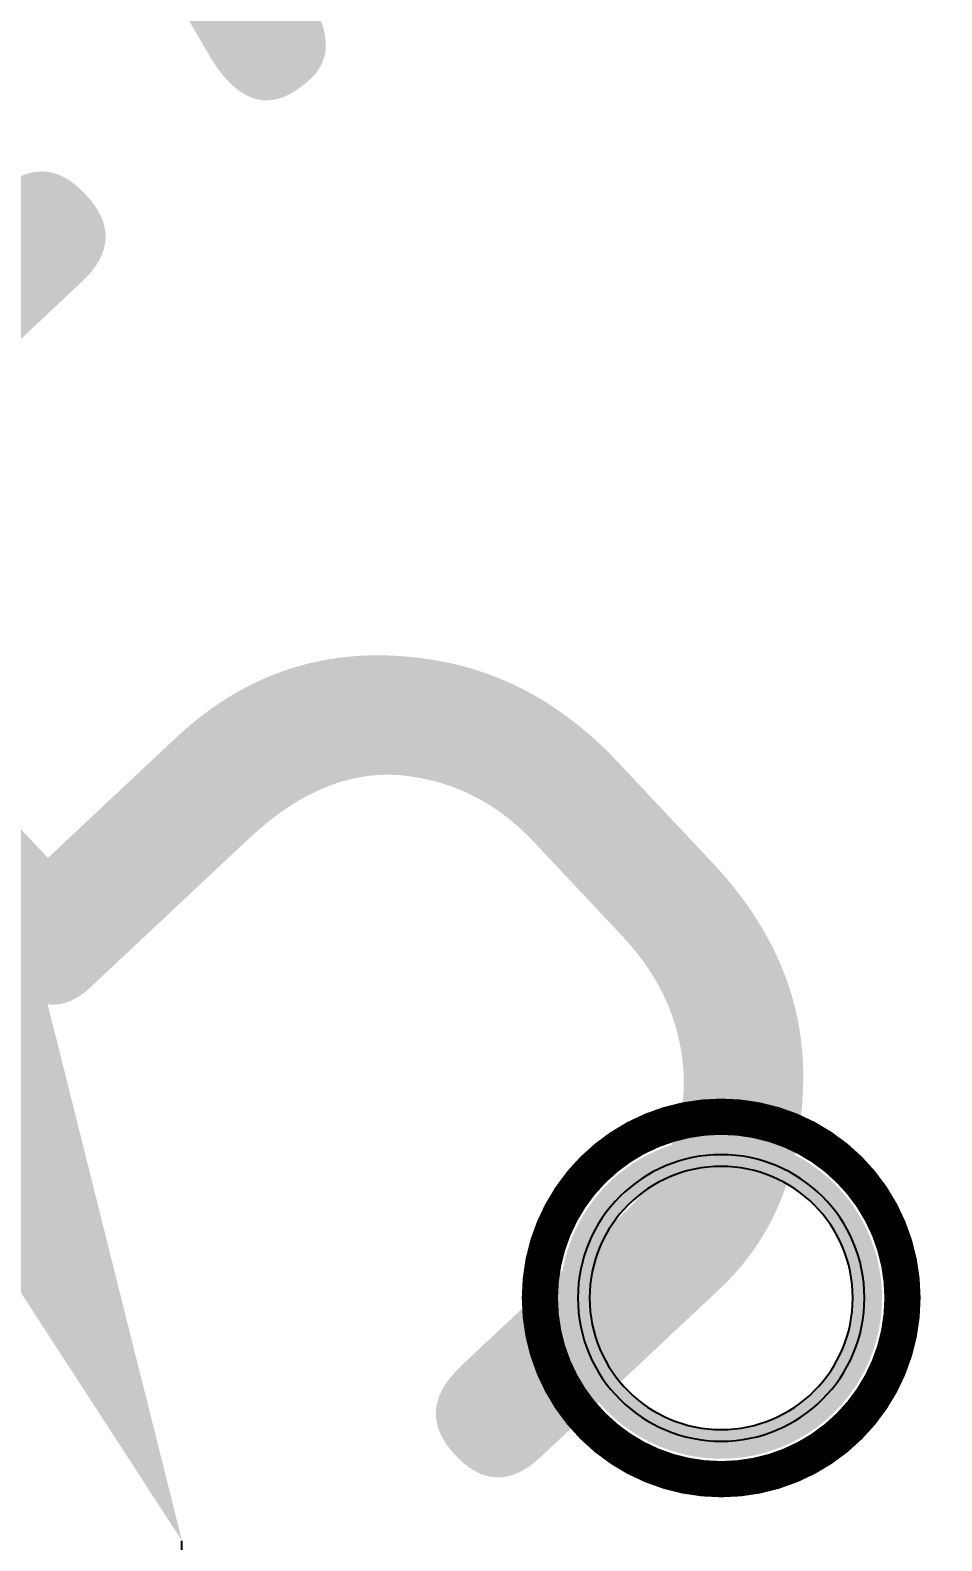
# Model space of a CAD drawing. Header units: inches. Extents: x 0 to 1813292486, y 0 to 3473589894.
# Drawn here: x 600564900 to 600565277, y 3473203344 to 3473203969 of the extents above; entities that cross this region are included whole.
import ezdxf
from ezdxf.enums import TextEntityAlignment as Align

# ---------------------------------------------------------------- set-up
doc = ezdxf.new("R2010")
doc.units = ezdxf.units.IN
doc.header["$LTSCALE"] = 1000
doc.header["$MEASUREMENT"] = 0
for name, color, linetype in [('A-Anno-Note', 241, 'Continuous'), ('AX-MALL-DIM-P02$0$A-Anno-Dims', 3, 'Continuous'), ('AX-MALL-P02-200$0$A-Anno-Note', 241, 'Continuous'), ('AX-MALL-WALL-P02$0$A-Anno-Note', 241, 'Continuous'), ('AX-MALL-WALL-P02-QT$0$A-Detl-Patt', 8, 'Continuous'), ('AX-MALL-WALL-P02-QT$0$A-Detl-Thin', 131, 'Continuous'), ('PX-MALL-P02-LG$0$P-Airr-Pipe', 140, 'Continuous'), ('PX-MALL-P02-LG$0$P-Pipe-Risr', 7, 'Continuous'), ('PX-MALL-P02-LG$0$P-Pipe-Risr-Arch', 6, 'Continuous'), ('PX-MALL-P02-LG$0$P-Pipe-Risr-W100', 6, 'Continuous'), ('PX-MALL-P02-LG$0$P-Pipe-Risr-W50', 6, 'Continuous')]:
    doc.layers.add(name, color=color, linetype=linetype)
doc.styles.add('AX-MALL-DIM-P02$0$_TCH_DIM_T3', font='gbenor.shx')
doc.styles.add('PX-MALL-P02-LG$0$jzfz', font='gbenor.shx', dxfattribs={"bigfont": 'gbcbig.shx'})
doc.dimstyles.new('AX-MALL-DIM-P02$0$_TCH_ARROW&&180', dxfattribs={"dimtxt": 535.5, "dimasz": 540, "dimexe": 450, "dimexo": 450, "dimgap": 137.25, "dimtad": 1, "dimdec": 0, "dimzin": 0, "dimdsep": 46, "dimtxsty": 'AX-MALL-DIM-P02$0$_TCH_DIM_T3', "dimcen": 0.09, "dimclrt": 7, "dimaunit": 1, "dimadec": 3, "dimazin": 2, "dimtfac": 1, "dimtdec": 0, "dimtix": 1, "dimtmove": 2, "dimatfit": 3, "dimfxl": 500, "dimtolj": 1, "dimtzin": 0, "dimarcsym": 0})

# ---------------------------------------------------------------- blocks, each defined once
blk = doc.blocks.new('AX-MALL-WALL-P02-QT$0$tj')
at = {"layer": 'AX-MALL-WALL-P02-QT$0$A-Detl-Patt'}
h = blk.add_hatch(dxfattribs=at)
h.set_pattern_fill('STEEL', color=256, scale=100.0000000000001, angle=50.43183869082386)
h.set_pattern_definition([(75.00000000004839, (-14278.19445574284, 156289.8254051208), (-153.3407249234246, 41.08752340989569), []), (75.00000000004839, (-14317.88195610046, 156358.5661673546), (-153.3407249234246, 41.08752340989569), [])])
edge = h.paths.add_edge_path()
edge.add_line((88101.273016572, 47666.64152574539), (87883.93542659283, 47459.84604215622))
edge.add_line((87883.93542659283, 47459.84604215622), (91571.54751467705, 43584.64122533798))
edge.add_arc((262949.389629302, 558937.705083496), 543101.4133620498, 251.6057364187558, 260.0288666978238)
edge.add_arc((172180.8466627672, -2862.146247219684), 27099.9982179492, 64.7128659603706, 96.9316049602786, ccw=False)
edge.add_arc((262948.9730309481, 558936.3205539446), 543099.9677998082, 261.6155114784545, 271.7251478115656)
edge.add_line((279298.9759148359, 16082.51663446426), (279298.9759315252, 16382.65274763107))
edge.add_arc((262948.9742454757, 558936.3204835369), 542799.9676941936, 261.62020364125146, 271.7261014454634, ccw=False)
edge.add_arc((172180.8456921196, -2862.14609140989), 27400.00151046549, 64.80631838577902, 96.83815911678944)
edge.add_arc((262949.394896181, 558937.7037490648), 542801.4137571028, 251.6136389015772, 260.02417327084333, ccw=False)
edge.add_line((91737.26096642017, 43845.69257831573), (88101.273016572, 47666.64152574539))
blk.add_lwpolyline([(88103.03003954887, 47737.33037519455), (87813.24658572674, 47461.60306501389), (91543.92713344097, 43541.13421487808, 0.03677856867194786), (168908.9495433569, 23989.2463850975, -0.1416543586965341), (183742.0972260237, 21592.70785188675, 0.04416604653312874), (279348.9759123325, 16034.00206041336), (279348.9759345055, 16434.18465709686, -0.04414427716130016), (183859.0483468771, 21979.79425859451, 0.1405450684183163), (168919.8474783897, 24393.46752309799, -0.03670519880877311), (91764.87840116024, 43889.20268630981), (88103.03007543087, 47737.33033752441)], format="xyb", dxfattribs=at)
blk.add_lwpolyline([(88101.273016572, 47666.64152574539), (87883.93542659283, 47459.84604215622), (91571.54751467705, 43584.64122533798, 0.0367693963449814), (168910.2986617088, 24039.77597379684, -0.1415142461245126), (183756.7420067787, 21641.08926153183, 0.04414024362697595), (279298.9759148359, 16082.51663446426), (279298.9759315252, 16382.65274763107, -0.04412389944666065), (183844.4648458958, 21931.40288829803, 0.1406825130026793), (168918.4574091434, 24342.94360637665, -0.03671436212623864), (91737.26096642017, 43845.69257831573)], format="xyb", close=True, dxfattribs=at)
blk = doc.blocks.new('AX-MALL-WALL-P02-QT')
at = {"layer": 'AX-MALL-WALL-P02-QT$0$A-Detl-Thin', "rotation": 339.5681613091762}
blk.add_blockref('AX-MALL-WALL-P02-QT$0$tj', (600144118.6961328, 3473128496.287411), dxfattribs=at)
blk = doc.blocks.new('AX-MALL-WALL-P02')
at = {"layer": 'AX-MALL-WALL-P02$0$A-Anno-Note'}
blk.add_blockref('AX-MALL-WALL-P02-QT', (0, 0), dxfattribs=at)
blk = doc.blocks.new('PX-MALL-P02-LG$0$P-Risr')
at = {"layer": 'PX-MALL-P02-LG$0$P-Pipe-Risr-W50'}
h = blk.add_hatch(color=0, dxfattribs=at)
edge = h.paths.add_edge_path()
edge.add_ellipse((0, 0), major_axis=(47.05795628796547, 47.05795628796547), ratio=0.9999999999999695, start_angle=225.0000000000009, end_angle=405.0000000000009, ccw=False)
edge.add_ellipse((0, 0), major_axis=(47.05795628796764, 47.05795628796764), ratio=0.9999999999998785, start_angle=133.9675974886221, end_angle=225.0000000000035, ccw=False)
edge.add_line((-66.53919663240958, 1.199087783927098), (-54.4367953546693, 1.199087783927098))
edge.add_ellipse((0, 0), major_axis=(-38.50196423560672, 38.50196423560672), ratio=0.9999999999999859, start_angle=43.73814098242129, end_angle=134.9999999999996)
edge.add_ellipse((0, 0), major_axis=(38.50196423561096, 38.50196423561096), ratio=0.9999999999998216, start_angle=225.0000000000051, end_angle=405.0000000000051)
edge.add_ellipse((0, 0), major_axis=(38.50196423560679, 38.50196423560679), ratio=0.9999999999999831, start_angle=45.00000000000048, end_angle=133.7381409824204)
edge.add_line((-54.43679535467527, 1.199087783927098), (-66.53919663241555, 1.199087783927098))
edge.add_ellipse((0, 0), major_axis=(-47.05795628796762, 47.05795628796762), ratio=0.9999999999998742, start_angle=-45.00000000000358, end_angle=43.967597488629224, ccw=False)
at = {"layer": 'PX-MALL-P02-LG$0$P-Pipe-Risr-Arch', "ltscale": 0.7}
blk.add_circle((0, 0), 59.29000000000001, dxfattribs=at)
at = {"layer": 'PX-MALL-P02-LG$0$P-Pipe-Risr-W100', "color": 0, "const_width": 15}
blk.add_lwpolyline([(-75, 0, 1), (75, 0, 1)], format="xyb", close=True, dxfattribs=at)
at = {"layer": 'PX-MALL-P02-LG$0$P-Pipe-Risr-W50'}
blk.add_circle((0, 0), 54.45000000000001, dxfattribs=at)
at = {"layer": 'PX-MALL-P02-LG$0$P-Pipe-Risr', "style": 'PX-MALL-P02-LG$0$jzfz', "width": 0.6, "flags": 1}
for tag, p in [('SYS-MARK', (0.3310501334344735, -45.65933377496549)), ('RANGE', (0.3337570973526454, -45.67887874227017))]:
    blk.add_attdef(tag, text='', height=0.015625, dxfattribs=at).set_placement(p, align=Align.MIDDLE)
blk = doc.blocks.new('PX-MALL-P02-LG')
at = {"layer": 'PX-MALL-P02-LG$0$P-Airr-Pipe', "xscale": -1, "rotation": 69.56816130750386}
blk.add_blockref('PX-MALL-P02-LG$0$P-Risr', (600366354.9750439, 3473068930.489335), dxfattribs=at)
blk = doc.blocks.new('*D1054')
at = {"layer": 'AX-MALL-DIM-P02$0$A-Anno-Dims', "color": 0, "lineweight": -2, "transparency": 16777216}
for p, q in [((600366026.5294521, 3473068945.605499), (600365689.1777184, 3473069071.278919)), ((600365237.474194, 3473068614.443532), (600365384.0895503, 3473068943.235164))]:
    blk.add_line(p, q, dxfattribs=at)
for start, end in [(26.58119362833852, 73.59422587279201), (151.9408012838356, 198.953833528289), (245.9668657727426, 339.568161383885)]:
    blk.add_arc((600365476.514452, 3473069150.502225), 676.9405150413513, start, end, dxfattribs=at)
at = {"layer": 'AX-MALL-DIM-P02$0$A-Anno-Dims', "color": 0, "transparency": 16777216}
for points in [[(600366171.7735813, 3473069458.237175), (600365992.032696, 3473069448.582426), (600366110.8673851, 3473068914.187145)], [(600364902.674269, 3473068991.384941), (600364769.8802252, 3473068869.870571), (600365200.8203545, 3473068532.245624)]]:
    blk.add_solid(points, dxfattribs=at)
at = {"layer": 'AX-MALL-DIM-P02$0$A-Anno-Dims', "color": 7, "transparency": 16777216, "insert": (600365581.7534826, 3473068899.750575), "char_height": 535.5, "attachment_point": 5, "rotation": 22.767513574029966, "style": 'AX-MALL-DIM-P02$0$_TCH_DIM_T3'}
blk.add_mtext('\\A1;93°36\'5"', dxfattribs=at)
blk = doc.blocks.new('AX-MALL-DIM-P02')
at = {"layer": 'AX-MALL-DIM-P02$0$A-Anno-Dims'}
dim = blk.add_angular_dim_3p(base=(600365560.9742553, 3473068478.851272), center=(600365476.5144519, 3473069150.502226), p1=(600365054.204998, 3473068203.453992), p2=(600366448.2191184, 3473068788.513726), dimstyle='AX-MALL-DIM-P02$0$_TCH_ARROW&&180', override={"dimgap": 0}, dxfattribs=at)
dim.commit()
dim.dimension.update_dxf_attribs({"geometry": '*D1054', "text_midpoint": (600365581.7534823, 3473068899.750575), "dimtype": 133, "text_rotation": 22.76751357402996})
blk = doc.blocks.new('AX-MALL-P02-200')
at = {"layer": 'AX-MALL-P02-200$0$A-Anno-Note'}
blk.add_blockref('AX-MALL-WALL-P02', (0, 0), dxfattribs=at)
for name in ['AX-MALL-DIM-P02', 'PX-MALL-P02-LG']:
    blk.add_blockref(name, (0, 0), dxfattribs=at)

msp = doc.modelspace()

# ---------------------------------------------------------------- block references
at = {"layer": 'A-Anno-Note', "rotation": 20.43183869077545}
msp.add_blockref('AX-MALL-P02-200', (1250392458.527329, 9048125.682563305), dxfattribs=at)

doc.saveas('drawing.dxf')
